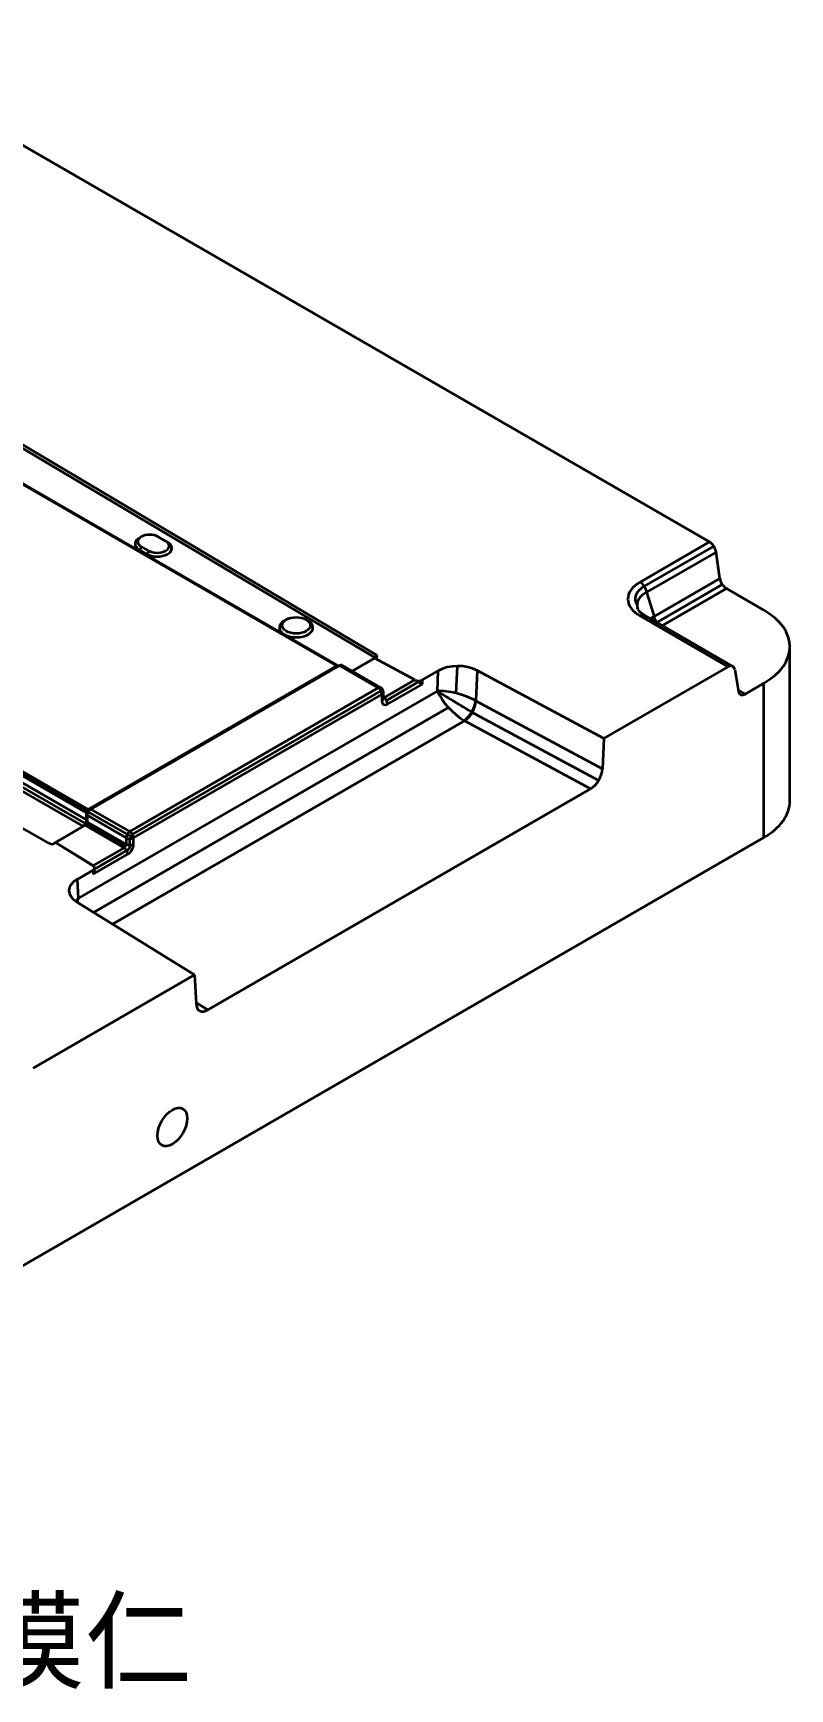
# Model space of a CAD drawing. Header units: millimetres. Extents: x 83 to 1196, y -164 to 735.
# Drawn here: x 913.9 to 1057.8, y 374.6 to 689.2 of the extents above; entities that cross this region are included whole.
import ezdxf

# ---------------------------------------------------------------- set-up
doc = ezdxf.new("R2010")
doc.units = ezdxf.units.MM
doc.layers.add('1', color=7, linetype='Continuous', true_color=0xffffff)
doc.layers.add('core', color=7, linetype='Continuous', lineweight=20)
doc.styles.get("Standard").update_dxf_attribs({"font": ''})
doc.styles.get('Standard').set_extended_font_data('Microsoft YaHei')

msp = doc.modelspace()

# ---------------------------------------------------------------- linework, layer by layer
at = {"layer": '1', "color": 7, "linetype": 'Continuous', "lineweight": 35}
for p, q in [((1042.52, 592.533), (875.023, 689.238)), ((839.566, 653.298), (978.859, 570.582)), ((979.147, 571.075), (839.855, 653.79)), ((830.321, 650.585), (971.683, 568.97)), ((971.94, 568.992), (830.572, 650.61)), ((924.389, 541.665), (783.027, 623.28)), ((923.852, 538.995), (782.388, 620.669)), ((924.052, 539.698), (782.614, 621.357)), ((782.672, 622.686), (924.052, 541.061)), ((782.785, 623.03), (924.152, 541.412)), ((917.053, 535.225), (773.786, 615.645)), ((824.998, 595.29), (923.378, 538.49)), ((935.886, 590.847), (934.465, 591.667)), ((937.689, 593.528), (939.11, 592.708)), ((939.465, 592.488), (939.299, 592.584)), ((1029.31, 584.906), (1042.52, 592.533)), ((1043.312, 591.757), (1030.101, 584.13)), ((934.11, 591.038), (935.531, 590.217)), ((1043.774, 590.595), (1030.563, 582.968)), ((1044.475, 585.597), (1043.774, 590.595)), ((1031.966, 578.375), (1044.475, 585.597)), ((1030.563, 582.968), (1031.966, 578.375)), ((1044.937, 584.435), (1032.488, 577.248)), ((1045.729, 583.659), (1033.556, 576.631)), ((1052.817, 579.567), (1045.729, 583.659)), ((1046.056, 568.805), (1029.31, 578.473)), ((1046.956, 568.894), (1030.21, 578.563)), ((978.85, 570.457), (974.558, 567.979)), ((986.501, 566.338), (978.85, 570.457)), ((979.141, 570.588), (978.883, 570.439)), ((979.317, 570.834), (979.317, 570.835)), ((1057.796, 543.297), (1057.796, 572.627)), ((971.683, 568.97), (924.389, 541.665)), ((972.147, 569.048), (924.89, 541.764)), ((971.863, 568.845), (971.762, 568.904)), ((979.54, 564.78), (972.146, 569.049)), ((980.016, 564.828), (972.624, 569.096)), ((987.916, 566.302), (990.945, 568.051)), ((990.775, 564.196), (990.945, 568.051)), ((994.517, 568.947), (994.289, 563.796)), ((998.313, 568.128), (998.058, 562.375)), ((1022.411, 555.154), (998.313, 568.128)), ((1022.411, 555.154), (1046.056, 568.805)), ((1047.309, 568.314), (1048.011, 564.126)), ((922.461, 524.756), (990.775, 564.196)), ((979.54, 564.78), (932.282, 537.496)), ((980.03, 564.247), (932.792, 536.974)), ((933.023, 536.291), (980.213, 563.536)), ((980.213, 563.536), (980.213, 562.344)), ((980.506, 562.753), (980.506, 563.972)), ((986.501, 566.338), (980.606, 562.934)), ((981.106, 562.406), (987.21, 565.931)), ((981.313, 561.709), (987.922, 565.525)), ((987.922, 565.525), (987.916, 566.302)), ((1047.967, 564.384), (1049.264, 563.635)), ((1049.264, 563.635), (1052.817, 565.687)), ((1052.817, 536.357), (1052.817, 565.687)), ((992.869, 561.078), (925.423, 522.138)), ((998.112, 562.345), (1022.156, 549.399)), ((995.932, 558.519), (929.04, 519.899)), ((1019.895, 545.618), (995.932, 558.519)), ((1021.427, 547.191), (998.069, 559.766)), ((1022.411, 555.154), (1022.156, 549.399)), ((947.145, 503.616), (1019.895, 545.618)), ((924.354, 541.296), (924.253, 541.354)), ((931.806, 536.993), (924.413, 541.261)), ((924.856, 541.823), (924.504, 541.619)), ((924.504, 541.619), (924.605, 541.561)), ((924.679, 541.603), (924.605, 541.561)), ((932.282, 537.496), (924.89, 541.764)), ((923.824, 538.687), (918.187, 535.433)), ((923.378, 538.49), (923.453, 538.534)), ((923.539, 538.484), (923.453, 538.534)), ((931.216, 534.419), (923.824, 538.687)), ((924.042, 539.014), (923.945, 539.07)), ((924.052, 539.698), (924.052, 541.061)), ((924.101, 538.98), (931.494, 534.712)), ((924.149, 541.004), (924.25, 540.945)), ((924.149, 541.004), (924.149, 540.598)), ((924.25, 539.715), (924.149, 539.773)), ((931.609, 536.33), (924.215, 540.598)), ((924.216, 540.598), (924.216, 539.367)), ((931.609, 535.099), (924.216, 539.367)), ((924.25, 540.945), (924.25, 540.861)), ((907.153, 452.258), (1052.817, 536.357)), ((918.2, 535.404), (917.896, 535.228)), ((918.186, 535.393), (918.187, 535.433)), ((925.344, 530.964), (918.186, 535.396)), ((925.321, 531.016), (918.187, 535.433)), ((931.609, 536.33), (931.609, 535.099)), ((933.023, 536.291), (931.806, 536.993)), ((932.316, 534.695), (932.316, 536.149)), ((933.023, 535.099), (933.023, 536.291)), ((925.314, 529.379), (931.923, 533.194)), ((931.216, 534.419), (925.321, 531.016)), ((925.612, 530.367), (931.92, 534.009)), ((922.291, 528.413), (925.32, 530.162)), ((925.32, 530.162), (925.314, 529.379)), ((925.344, 530.964), (925.345, 531)), ((925.612, 530.362), (925.613, 530.568)), ((922.291, 528.413), (922.461, 524.756)), ((922.157, 524.16), (944.629, 510.246)), ((913.913, 492.513), (944.629, 510.246)), ((944.629, 510.246), (944.884, 504.786)), ((944.873, 505.022), (947.145, 503.616))]:
    msp.add_line(p, q, dxfattribs=at)
for centre, major_axis, ratio, start_param, end_param in [((936.077, 592.173), (-2.782, 0), 0.5773503, 5.4299976, 7.0685835), ((936.077, 592.598), (2.279, 0), 0.5773503, 0.7853982, 3.9269908), ((934.11, 591.448), (0.251, 0.435), 0.5773503, 3.9269908, 5.5326937), ((937.498, 591.353), (-2.782, 0), 0.5773503, 0.7853982, 3.9269908), ((937.498, 591.777), (2.279, 0), 0.5773503, 3.9269908, 7.0685835), ((939.465, 592.899), (0.251, 0.435), 0.5773503, 3.8398307, 3.9269908), ((1042.52, 591.064), (-0.9, 1.559), 0.5773503, 4.1015237, 5.4977871), ((935.531, 590.627), (-0.251, -0.435), 0.5773503, 0.7853982, 2.3911011), ((1045.729, 585.129), (0.9, -1.559), 0.5773503, 4.1015237, 5.4977871), ((1035.227, 581.69), (8.245, 0), 0.5601958, 2.3712736, 3.9119117), ((1034.778, 581.69), (6.39, 0), 0.5601958, 2.3917766, 3.4695769), ((1035.227, 580.22), (-6.492, 0.509), 0.5484804, 5.5558461, 6.4939263), ((1029.31, 583.437), (-0.9, 1.559), 0.5773503, 4.1015237, 5.4977871), ((1040.796, 572.627), (-17, 0), 0.5773503, 2.3561945, 3.9269908), ((963.934, 576.254), (-3.184, 0), 0.5773503, 5.4434965, 6.2831853), ((963.934, 576.254), (-3.184, 0), 0.5773503, 0, 2.3561945), ((963.934, 576.254), (-3.184, 0), 0.5773503, 2.3561946, 3.9813797), ((1029.31, 577.004), (-0.9, -1.559), 0.5773503, 3.1416143, 3.9269908), ((1036.474, 576.138), (6.274, 0.525), 0.5671954, 2.3238622, 2.4800443), ((1033.219, 577.907), (0.9, -1.559), 0.5773503, 4.1015237, 4.7541026), ((978.859, 570.91), (0.205, 0.346), 0.5854151, 3.9341246, 5.5134763), ((978.717, 570.502), (0.198, 0), 0.5773503, 5.7029716, 7.0544792), ((978.719, 570.504), (0.6, 0), 0.5773503, 0.5079989, 0.9661447), ((978.717, 570.833), (0.6, 0), 0.5773503, 5.4977505, 6.9774731), ((978.717, 570.83), (0.6, 0.003), 0.5806505, 0.0014235, 0.6914375), ((971.702, 568.549), (0.23, 0.447), 0.6067281, 5.9814964, 7.0395139), ((971.762, 568.493), (-0.251, -0.435), 0.5773503, 3.3004888, 3.9269908), ((972.147, 568.271), (0.476, 0.825), 0.5773503, 6.2831751, 7.0544079), ((994.693, 565.887), (5.304, 0.006), 0.5773492, 0.8188838, 2.3548214), ((1046.056, 567.335), (0.9, 1.559), 0.5773503, 5.6723201, 7.0685835), ((979.54, 564.003), (0.476, 0.825), 0.5773503, 0.0000486, 0.7853982), ((979.506, 563.944), (-0.462, 0.887), 0.6040586, 3.9530859, 5.5238822), ((979.506, 563.944), (0.707, 1.225), 0.5773503, 4.7124046, 5.1948479), ((979.506, 563.944), (1, 0.043), 0.6040586, 5.4716921, 6.2628334), ((986.507, 565.525), (-0.533, 0.846), 0.5919979, 5.4399951, 5.4749016), ((987.215, 565.933), (-1.004, 0.575), 0.0037049, 0.8181473, 1.0828929), ((987.209, 566.71), (1, 0), 0.5773503, 4.2266063, 5.4977505), ((987.215, 565.933), (-1.004, 0.575), 0.0037049, 1.0828928, 2.354037), ((994.522, 562.033), (-5.225, 1.502), 0.3024063, 4.0592159, 5.5951535), ((994.522, 562.033), (-5.166, 3.137), 0.0226728, 0.7729727, 2.3060663), ((994.522, 562.033), (-3.773, 3.92), 0.3418961, 0.7009547, 2.2368923), ((1049.264, 565.105), (-0.9, -1.559), 0.5773503, 5.6723201, 7.0685835), ((979.506, 562.753), (-1, 0), 0.5773503, 2.3561945, 3.141593), ((981.313, 562.979), (0.777, 1.347), 0.5773503, 2.3561945, 3.9269908), ((980.606, 563.387), (-0.277, -0.481), 0.5773503, 0.5289172, 0.7853982), ((980.606, 562.118), (0.5, -0.866), 0.5773503, 0.7853982, 2.3561945), ((995.879, 561.162), (1.604, 2.769), 0.53749, 3.928399, 5.445651), ((995.932, 561.132), (-1.517, -2.818), 0.5568493, 0.7685436, 2.28698), ((998.19, 564.104), (-1.02, 1.836), 0.6276819, 2.3318131, 2.3666718), ((996.01, 562.892), (-2.621, 4.606), 0.5973201, 2.3250571, 2.3599159), ((998.277, 564.201), (-2.573, 4.634), 0.6276819, 2.3289718, 2.3636897), ((1019.895, 548.231), (1.602, 2.771), 0.5773501, 3.9275986, 5.4460366), ((924.408, 541.244), (0.23, 0.447), 0.6067281, 0.7563286, 2.274765), ((924.504, 541.209), (-0.251, -0.435), 0.5773503, 3.9269908, 5.4977871), ((924.89, 540.986), (0.476, 0.825), 0.5773503, 0.7853982, 2.3052776), ((924.605, 541.151), (0.251, 0.435), 0.5773503, 0.7853982, 2.3561945), ((924.605, 541.889), (0.201, -0.348), 0.5773503, 5.4977871, 5.5702147), ((1040.796, 543.297), (-17, 0), 0.5773503, 2.3561945, 3.1415927), ((923.34, 539.332), (0.461, 0.894), 0.6067281, 3.8979212, 5.4163577), ((923.416, 539.376), (0.461, 0.894), 0.6067281, 3.8979212, 4.8343484), ((923.539, 539.304), (-0.502, -0.87), 0.5773503, 1.0957283, 2.0458635), ((923.824, 539.14), (-0.277, -0.481), 0.5773503, 1.2361737, 2.3561945), ((923.438, 539.363), (-0.502, -0.87), 0.5773503, 1.7218253, 2.3561945), ((923.966, 540.781), (0.402, 0), 0.5773503, 0.7129706, 0.7853982), ((917.472, 535.473), (0.6, 0), 0.5773503, 4.018028, 5.4977505), ((931.216, 534.872), (-0.277, -0.481), 0.5773503, 0.7853982, 2.3561945), ((932.282, 536.718), (0.476, 0.825), 0.5773503, 0.7853982, 2.3561945), ((932.316, 536.699), (-1, 0.039), 0.5493342, 0.8069808, 2.3777771), ((932.316, 535.507), (1, 0), 0.5773503, 3.9269908, 5.4977871), ((931.923, 534.464), (0.777, 1.347), 0.5773503, 3.9269908, 5.4977871), ((932.316, 536.699), (-0.534, 0.846), 0.5493342, 3.9054082, 5.4762045), ((931.216, 533.603), (0.5, -0.866), 0.5773503, 0.7853982, 2.3561945), ((931.923, 534.464), (0.277, 0.481), 0.5773503, 3.917732, 5.507046), ((924.607, 529.787), (0.715, 1.227), 0.574875, 4.7145098, 5.495648), ((924.613, 530.57), (1, 0), 0.5773503, 5.4977505, 6.7688947), ((925.315, 530.196), (-0.468, 0.884), 0.5616109, 5.4834801, 5.5183866), ((924.613, 530.57), (1, 0), 0.5773503, 0.4857094, 0.750455), ((924.607, 529.787), (0.715, 1.227), 0.574875, 5.985654, 6.2503996), ((926.038, 526.25), (5.304, 0.006), 0.5773492, 2.3548214, 3.890759), ((926.209, 522.592), (4.815, 2.854), 0.7282106, 1.9593963, 2.0851753), ((926.209, 522.592), (3.504, 6.41), 0.5922691, 1.557, 1.6485946), ((926.209, 522.592), (-0.319, 5.573), 0.7161435, 1.1315151, 1.2625978), ((947.145, 506.228), (1.602, 2.771), 0.5773501, 2.4091637, 3.9276017)]:
    msp.add_ellipse(centre, major_axis=major_axis, ratio=ratio, start_param=start_param, end_param=end_param, dxfattribs=at)
for centre, major_axis in [((963.934, 576.679), (2.681, 0)), ((940.387, 481.342), (-2, -3.464))]:
    msp.add_ellipse(centre, major_axis=major_axis, ratio=0.5773503, dxfattribs=at)
for points, knots in [([(1030.21, 578.563), (1030.094, 578.63), (1029.784, 578.823), (1029.364, 579.157), (1029.032, 579.533), (1028.874, 579.804), (1028.838, 579.926), (1028.833, 579.963)], [0, 0, 0, 0, 0.1333212, 0.3833823, 0.6306472, 0.8801841, 1, 1, 1, 1]), ([(980.5, 563.976), (980.502, 563.99), (980.518, 564.113), (980.446, 564.353), (980.277, 564.638), (980.108, 564.774), (980.016, 564.828)], [0, 0, 0, 0, 0.0411413, 0.3635824, 0.700467, 1, 1, 1, 1]), ([(980.509, 562.704), (980.509, 562.703), (980.509, 562.708), (980.508, 562.73), (980.506, 562.753)], [0, 0, 0, 0, 0.2975486, 1, 1, 1, 1])]:
    msp.add_open_spline(points, degree=3, knots=knots, dxfattribs=at)
for points in [[(979.178, 571.055), (979.168, 571.062), (979.158, 571.068), (979.147, 571.075)], [(917.088, 535.207), (917.076, 535.213), (917.064, 535.219), (917.053, 535.225)]]:
    msp.add_open_spline(points, degree=3, dxfattribs=at)

# ---------------------------------------------------------------- texts
at = {"layer": 'core', "lineweight": 18, "insert": (842.959, 391.195), "char_height": 15, "attachment_point": 1}
msp.add_mtext_dynamic_manual_height_columns('032-前模仁', width=296.05193, gutter_width=1, heights=[0], dxfattribs=at)

doc.saveas('drawing.dxf')
